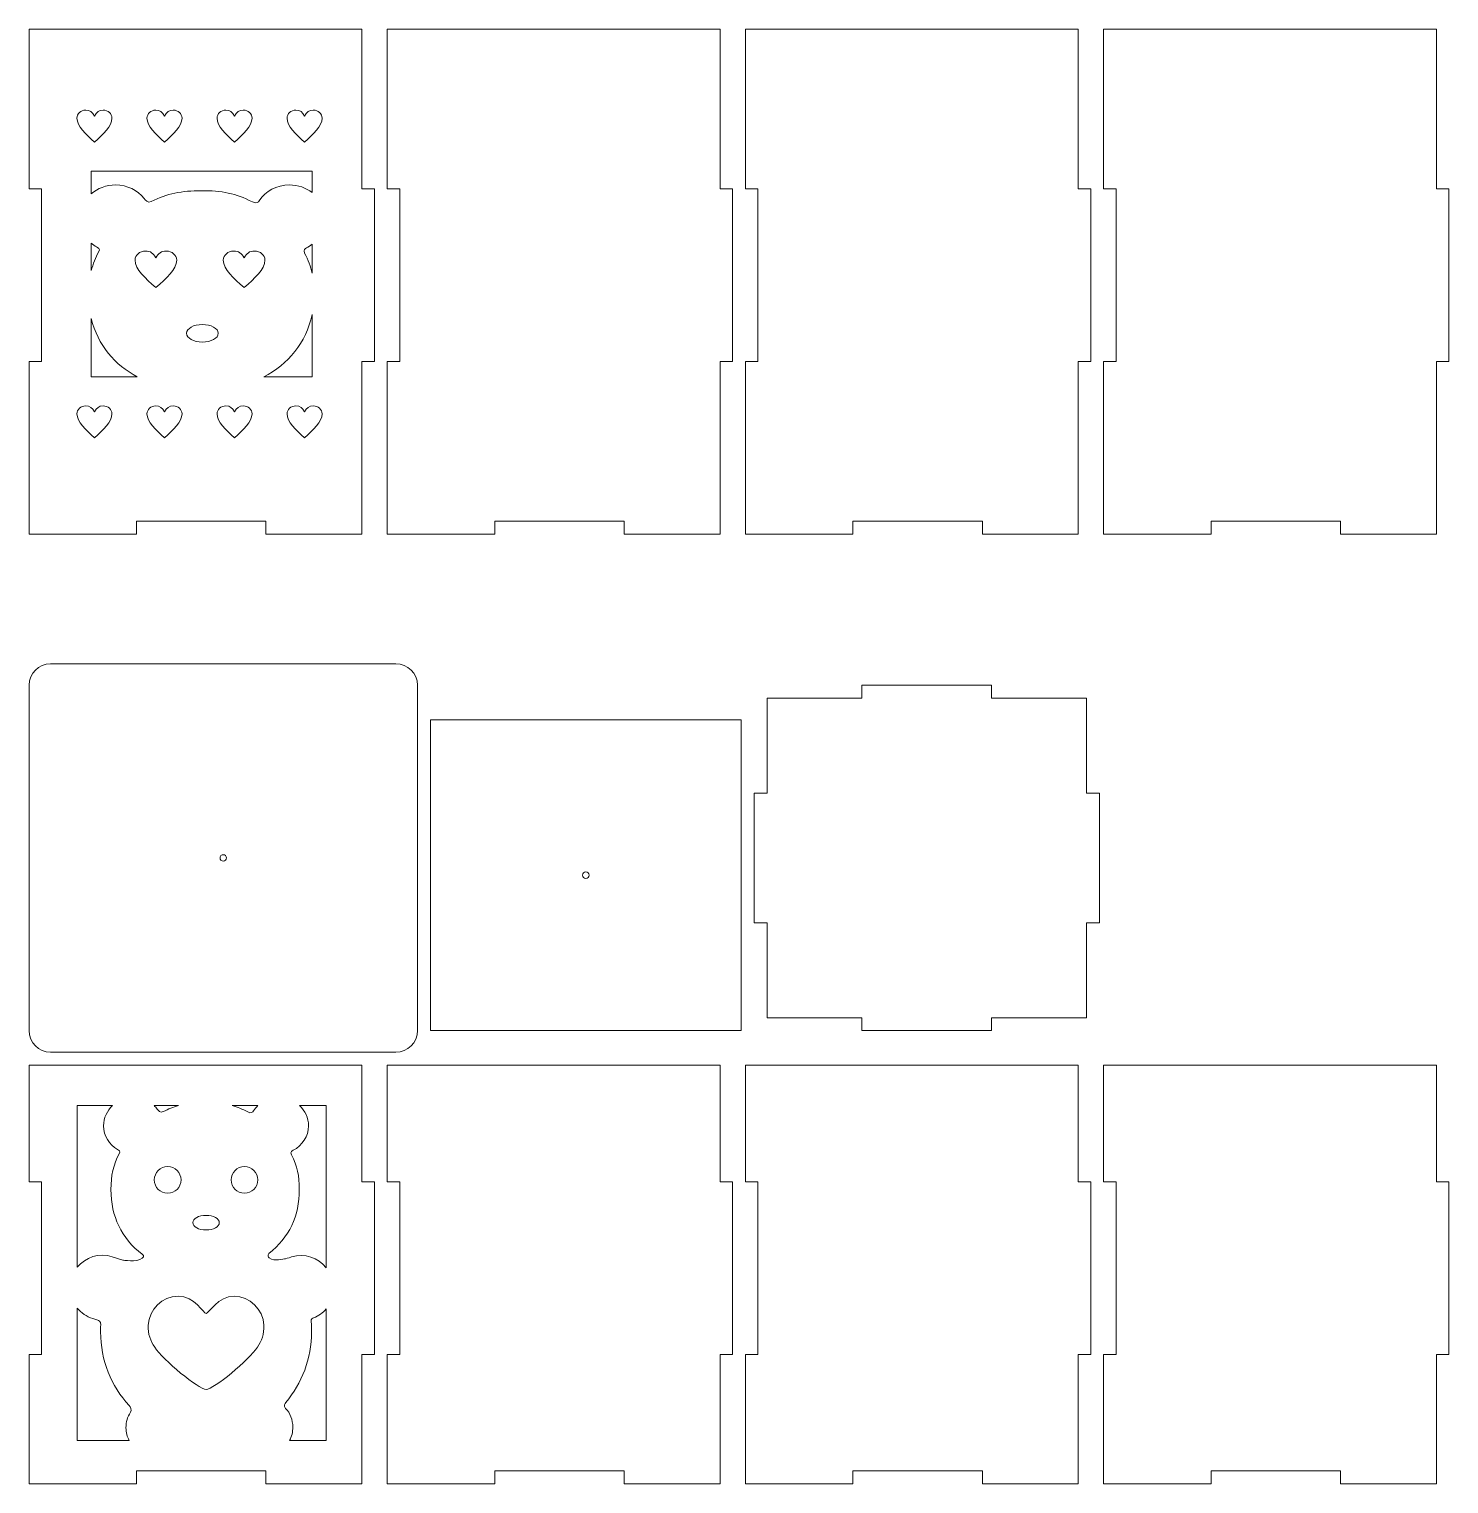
# Model space of a CAD drawing. Header units: millimetres. Extents: x -1476 to 1476, y -775 to 775.
# Drawn here: x 431.4 to 760.4, y 85.1 to 422.1 of the extents above; entities that cross this region are included whole.
import ezdxf

# ---------------------------------------------------------------- set-up
doc = ezdxf.new("R2010")
doc.units = ezdxf.units.MM
doc.header["$MEASUREMENT"] = 0
doc.layers.add('Camada 1', color=7, linetype='Continuous')

msp = doc.modelspace()

# ---------------------------------------------------------------- linework, layer by layer
at = {"layer": 'Camada 1', "color": 250, "lineweight": 20}
for points, knots in [([(431.3941, 305.1068), (431.3941, 305.1068), (456.2815, 305.1068), (456.2815, 305.1068), (456.2815, 305.1068), (456.2815, 305.1068), (456.2815, 308.1068), (456.2815, 308.1068), (456.2815, 308.1068), (456.2815, 308.1068), (486.2814, 308.1068), (486.2814, 308.1068), (486.2814, 308.1068), (486.2814, 308.1068), (486.2814, 305.1068), (486.2814, 305.1068), (486.2814, 305.1068), (486.2814, 305.1068), (508.5065, 305.1068), (508.5065, 305.1068), (508.5065, 305.1068), (508.5065, 305.1068), (508.5065, 345.1068), (508.5065, 345.1068), (508.5065, 345.1068), (508.5065, 345.1068), (511.394, 345.1068), (511.394, 345.1068), (511.394, 345.1068), (511.394, 345.1068), (511.394, 385.1067), (511.394, 385.1067), (511.394, 385.1067), (511.394, 385.1067), (508.5065, 385.1067), (508.5065, 385.1067), (508.5065, 385.1067), (508.5065, 385.1067), (508.5065, 422.1067), (508.5065, 422.1067), (508.5065, 422.1067), (508.5065, 422.1067), (431.3941, 422.1067), (431.3941, 422.1067), (431.3941, 422.1067), (431.3941, 422.1067), (431.3941, 385.1067), (431.3941, 385.1067), (431.3941, 385.1067), (431.3941, 385.1067), (434.2816, 385.1067), (434.2816, 385.1067), (434.2816, 385.1067), (434.2816, 385.1067), (434.2816, 345.1068), (434.2816, 345.1068), (434.2816, 345.1068), (434.2816, 345.1068), (431.3941, 345.1068), (431.3941, 345.1068), (431.3941, 345.1068), (431.3941, 345.1068), (431.3941, 305.1068), (431.3941, 305.1068)], [0, 0, 0, 0, 0.05882353, 0.05882353, 0.05882353, 0.05882353, 0.11764706, 0.11764706, 0.11764706, 0.11764706, 0.17647059, 0.17647059, 0.17647059, 0.17647059, 0.23529412, 0.23529412, 0.23529412, 0.23529412, 0.29411765, 0.29411765, 0.29411765, 0.29411765, 0.35294118, 0.35294118, 0.35294118, 0.35294118, 0.41176471, 0.41176471, 0.41176471, 0.41176471, 0.47058824, 0.47058824, 0.47058824, 0.47058824, 0.52941176, 0.52941176, 0.52941176, 0.52941176, 0.58823529, 0.58823529, 0.58823529, 0.58823529, 0.64705882, 0.64705882, 0.64705882, 0.64705882, 0.70588235, 0.70588235, 0.70588235, 0.70588235, 0.76470588, 0.76470588, 0.76470588, 0.76470588, 0.82352941, 0.82352941, 0.82352941, 0.82352941, 0.88235294, 0.88235294, 0.88235294, 0.88235294, 1, 1, 1, 1]), ([(514.394, 305.1068), (514.394, 305.1068), (539.2814, 305.1068), (539.2814, 305.1068), (539.2814, 305.1068), (539.2814, 305.1068), (539.2814, 308.1068), (539.2814, 308.1068), (539.2814, 308.1068), (539.2814, 308.1068), (569.2813, 308.1068), (569.2813, 308.1068), (569.2813, 308.1068), (569.2813, 308.1068), (569.2813, 305.1068), (569.2813, 305.1068), (569.2813, 305.1068), (569.2813, 305.1068), (591.5064, 305.1068), (591.5064, 305.1068), (591.5064, 305.1068), (591.5064, 305.1068), (591.5064, 345.1068), (591.5064, 345.1068), (591.5064, 345.1068), (591.5064, 345.1068), (594.3939, 345.1068), (594.3939, 345.1068), (594.3939, 345.1068), (594.3939, 345.1068), (594.3939, 385.1067), (594.3939, 385.1067), (594.3939, 385.1067), (594.3939, 385.1067), (591.5064, 385.1067), (591.5064, 385.1067), (591.5064, 385.1067), (591.5064, 385.1067), (591.5064, 422.1067), (591.5064, 422.1067), (591.5064, 422.1067), (591.5064, 422.1067), (514.394, 422.1067), (514.394, 422.1067), (514.394, 422.1067), (514.394, 422.1067), (514.394, 385.1067), (514.394, 385.1067), (514.394, 385.1067), (514.394, 385.1067), (517.2815, 385.1067), (517.2815, 385.1067), (517.2815, 385.1067), (517.2815, 385.1067), (517.2815, 345.1068), (517.2815, 345.1068), (517.2815, 345.1068), (517.2815, 345.1068), (514.394, 345.1068), (514.394, 345.1068), (514.394, 345.1068), (514.394, 345.1068), (514.394, 305.1068), (514.394, 305.1068)], [0, 0, 0, 0, 0.05882353, 0.05882353, 0.05882353, 0.05882353, 0.11764706, 0.11764706, 0.11764706, 0.11764706, 0.17647059, 0.17647059, 0.17647059, 0.17647059, 0.23529412, 0.23529412, 0.23529412, 0.23529412, 0.29411765, 0.29411765, 0.29411765, 0.29411765, 0.35294118, 0.35294118, 0.35294118, 0.35294118, 0.41176471, 0.41176471, 0.41176471, 0.41176471, 0.47058824, 0.47058824, 0.47058824, 0.47058824, 0.52941176, 0.52941176, 0.52941176, 0.52941176, 0.58823529, 0.58823529, 0.58823529, 0.58823529, 0.64705882, 0.64705882, 0.64705882, 0.64705882, 0.70588235, 0.70588235, 0.70588235, 0.70588235, 0.76470588, 0.76470588, 0.76470588, 0.76470588, 0.82352941, 0.82352941, 0.82352941, 0.82352941, 0.88235294, 0.88235294, 0.88235294, 0.88235294, 1, 1, 1, 1]), ([(597.3939, 305.1068), (597.3939, 305.1068), (622.2813, 305.1068), (622.2813, 305.1068), (622.2813, 305.1068), (622.2813, 305.1068), (622.2813, 308.1068), (622.2813, 308.1068), (622.2813, 308.1068), (622.2813, 308.1068), (652.2812, 308.1068), (652.2812, 308.1068), (652.2812, 308.1068), (652.2812, 308.1068), (652.2812, 305.1068), (652.2812, 305.1068), (652.2812, 305.1068), (652.2812, 305.1068), (674.5063, 305.1068), (674.5063, 305.1068), (674.5063, 305.1068), (674.5063, 305.1068), (674.5063, 345.1068), (674.5063, 345.1068), (674.5063, 345.1068), (674.5063, 345.1068), (677.3938, 345.1068), (677.3938, 345.1068), (677.3938, 345.1068), (677.3938, 345.1068), (677.3938, 385.1067), (677.3938, 385.1067), (677.3938, 385.1067), (677.3938, 385.1067), (674.5063, 385.1067), (674.5063, 385.1067), (674.5063, 385.1067), (674.5063, 385.1067), (674.5063, 422.1067), (674.5063, 422.1067), (674.5063, 422.1067), (674.5063, 422.1067), (597.3939, 422.1067), (597.3939, 422.1067), (597.3939, 422.1067), (597.3939, 422.1067), (597.3939, 385.1067), (597.3939, 385.1067), (597.3939, 385.1067), (597.3939, 385.1067), (600.2814, 385.1067), (600.2814, 385.1067), (600.2814, 385.1067), (600.2814, 385.1067), (600.2814, 345.1068), (600.2814, 345.1068), (600.2814, 345.1068), (600.2814, 345.1068), (597.3939, 345.1068), (597.3939, 345.1068), (597.3939, 345.1068), (597.3939, 345.1068), (597.3939, 305.1068), (597.3939, 305.1068)], [0, 0, 0, 0, 0.05882353, 0.05882353, 0.05882353, 0.05882353, 0.11764706, 0.11764706, 0.11764706, 0.11764706, 0.17647059, 0.17647059, 0.17647059, 0.17647059, 0.23529412, 0.23529412, 0.23529412, 0.23529412, 0.29411765, 0.29411765, 0.29411765, 0.29411765, 0.35294118, 0.35294118, 0.35294118, 0.35294118, 0.41176471, 0.41176471, 0.41176471, 0.41176471, 0.47058824, 0.47058824, 0.47058824, 0.47058824, 0.52941176, 0.52941176, 0.52941176, 0.52941176, 0.58823529, 0.58823529, 0.58823529, 0.58823529, 0.64705882, 0.64705882, 0.64705882, 0.64705882, 0.70588235, 0.70588235, 0.70588235, 0.70588235, 0.76470588, 0.76470588, 0.76470588, 0.76470588, 0.82352941, 0.82352941, 0.82352941, 0.82352941, 0.88235294, 0.88235294, 0.88235294, 0.88235294, 1, 1, 1, 1]), ([(680.3938, 305.1068), (680.3938, 305.1068), (705.2812, 305.1068), (705.2812, 305.1068), (705.2812, 305.1068), (705.2812, 305.1068), (705.2812, 308.1068), (705.2812, 308.1068), (705.2812, 308.1068), (705.2812, 308.1068), (735.2811, 308.1068), (735.2811, 308.1068), (735.2811, 308.1068), (735.2811, 308.1068), (735.2811, 305.1068), (735.2811, 305.1068), (735.2811, 305.1068), (735.2811, 305.1068), (757.5062, 305.1068), (757.5062, 305.1068), (757.5062, 305.1068), (757.5062, 305.1068), (757.5062, 345.1068), (757.5062, 345.1068), (757.5062, 345.1068), (757.5062, 345.1068), (760.3937, 345.1068), (760.3937, 345.1068), (760.3937, 345.1068), (760.3937, 345.1068), (760.3937, 385.1067), (760.3937, 385.1067), (760.3937, 385.1067), (760.3937, 385.1067), (757.5062, 385.1067), (757.5062, 385.1067), (757.5062, 385.1067), (757.5062, 385.1067), (757.5062, 422.1067), (757.5062, 422.1067), (757.5062, 422.1067), (757.5062, 422.1067), (680.3938, 422.1067), (680.3938, 422.1067), (680.3938, 422.1067), (680.3938, 422.1067), (680.3938, 385.1067), (680.3938, 385.1067), (680.3938, 385.1067), (680.3938, 385.1067), (683.2813, 385.1067), (683.2813, 385.1067), (683.2813, 385.1067), (683.2813, 385.1067), (683.2813, 345.1068), (683.2813, 345.1068), (683.2813, 345.1068), (683.2813, 345.1068), (680.3938, 345.1068), (680.3938, 345.1068), (680.3938, 345.1068), (680.3938, 345.1068), (680.3938, 305.1068), (680.3938, 305.1068)], [0, 0, 0, 0, 0.05882353, 0.05882353, 0.05882353, 0.05882353, 0.11764706, 0.11764706, 0.11764706, 0.11764706, 0.17647059, 0.17647059, 0.17647059, 0.17647059, 0.23529412, 0.23529412, 0.23529412, 0.23529412, 0.29411765, 0.29411765, 0.29411765, 0.29411765, 0.35294118, 0.35294118, 0.35294118, 0.35294118, 0.41176471, 0.41176471, 0.41176471, 0.41176471, 0.47058824, 0.47058824, 0.47058824, 0.47058824, 0.52941176, 0.52941176, 0.52941176, 0.52941176, 0.58823529, 0.58823529, 0.58823529, 0.58823529, 0.64705882, 0.64705882, 0.64705882, 0.64705882, 0.70588235, 0.70588235, 0.70588235, 0.70588235, 0.76470588, 0.76470588, 0.76470588, 0.76470588, 0.82352941, 0.82352941, 0.82352941, 0.82352941, 0.88235294, 0.88235294, 0.88235294, 0.88235294, 1, 1, 1, 1]), ([(446.5451, 401.9446), (447.0522, 402.8751), (447.5593, 403.3402), (448.5737, 403.3402), (448.5737, 403.3402), (449.6934, 403.3402), (450.6021, 402.5065), (450.6021, 401.4794), (450.6021, 401.4794), (450.6021, 399.6185), (448.5737, 397.7576), (446.5451, 395.8968), (446.5451, 395.8968), (444.5166, 397.7576), (442.4882, 399.6185), (442.4882, 401.4794), (442.4882, 401.4794), (442.4882, 402.5065), (443.3969, 403.3402), (444.5166, 403.3402), (444.5166, 403.3402), (445.5309, 403.3402), (446.038, 402.8751), (446.5451, 401.9446)], [0, 0, 0, 0, 0.14285714, 0.14285714, 0.14285714, 0.14285714, 0.28571429, 0.28571429, 0.28571429, 0.28571429, 0.42857143, 0.42857143, 0.42857143, 0.42857143, 0.57142857, 0.57142857, 0.57142857, 0.57142857, 0.71428571, 0.71428571, 0.71428571, 0.71428571, 1, 1, 1, 1]), ([(462.7729, 401.9446), (463.28, 402.8751), (463.7871, 403.3402), (464.8015, 403.3402), (464.8015, 403.3402), (465.9212, 403.3402), (466.8299, 402.5065), (466.8299, 401.4794), (466.8299, 401.4794), (466.8299, 399.6185), (464.8015, 397.7576), (462.7729, 395.8968), (462.7729, 395.8968), (460.7444, 397.7576), (458.716, 399.6185), (458.716, 401.4794), (458.716, 401.4794), (458.716, 402.5065), (459.6247, 403.3402), (460.7444, 403.3402), (460.7444, 403.3402), (461.7587, 403.3402), (462.2658, 402.8751), (462.7729, 401.9446)], [0, 0, 0, 0, 0.14285714, 0.14285714, 0.14285714, 0.14285714, 0.28571429, 0.28571429, 0.28571429, 0.28571429, 0.42857143, 0.42857143, 0.42857143, 0.42857143, 0.57142857, 0.57142857, 0.57142857, 0.57142857, 0.71428571, 0.71428571, 0.71428571, 0.71428571, 1, 1, 1, 1]), ([(479.0007, 401.9446), (479.5078, 402.8751), (480.0149, 403.3402), (481.0293, 403.3402), (481.0293, 403.3402), (482.149, 403.3402), (483.0577, 402.5065), (483.0577, 401.4794), (483.0577, 401.4794), (483.0577, 399.6185), (481.0293, 397.7576), (479.0007, 395.8968), (479.0007, 395.8968), (476.9722, 397.7576), (474.9438, 399.6185), (474.9438, 401.4794), (474.9438, 401.4794), (474.9438, 402.5065), (475.8525, 403.3402), (476.9722, 403.3402), (476.9722, 403.3402), (477.9865, 403.3402), (478.4936, 402.8751), (479.0007, 401.9446)], [0, 0, 0, 0, 0.14285714, 0.14285714, 0.14285714, 0.14285714, 0.28571429, 0.28571429, 0.28571429, 0.28571429, 0.42857143, 0.42857143, 0.42857143, 0.42857143, 0.57142857, 0.57142857, 0.57142857, 0.57142857, 0.71428571, 0.71428571, 0.71428571, 0.71428571, 1, 1, 1, 1]), ([(495.2285, 401.9446), (495.7356, 402.8751), (496.2427, 403.3402), (497.2571, 403.3402), (497.2571, 403.3402), (498.3768, 403.3402), (499.2855, 402.5065), (499.2855, 401.4794), (499.2855, 401.4794), (499.2855, 399.6185), (497.2571, 397.7576), (495.2285, 395.8968), (495.2285, 395.8968), (493.2, 397.7576), (491.1716, 399.6185), (491.1716, 401.4794), (491.1716, 401.4794), (491.1716, 402.5065), (492.0803, 403.3402), (493.2, 403.3402), (493.2, 403.3402), (494.2143, 403.3402), (494.7214, 402.8751), (495.2285, 401.9446)], [0, 0, 0, 0, 0.14285714, 0.14285714, 0.14285714, 0.14285714, 0.28571429, 0.28571429, 0.28571429, 0.28571429, 0.42857143, 0.42857143, 0.42857143, 0.42857143, 0.57142857, 0.57142857, 0.57142857, 0.57142857, 0.71428571, 0.71428571, 0.71428571, 0.71428571, 1, 1, 1, 1]), ([(496.9705, 384.2278), (495.5423, 385.335), (493.7115, 386), (491.7156, 386), (491.7156, 386), (488.7601, 386), (486.1689, 384.5425), (484.708, 382.3498), (484.708, 382.3498), (484.5302, 382.0826), (484.0779, 381.5702), (483.1339, 382.0737), (483.1339, 382.0737), (479.3223, 384.0795), (476.0066, 384.6709), (471.3054, 384.6709), (471.3054, 384.6709), (466.7754, 384.671), (463.4001, 384.0317), (459.6856, 382.1586), (459.6856, 382.1586), (458.83, 381.7583), (458.3295, 382.5214), (458.0427, 382.8801), (458.0427, 382.8801), (456.5374, 384.7739), (454.1341, 386), (451.4236, 386), (451.4236, 386), (449.2595, 386), (447.2904, 385.2178), (445.8176, 383.9383), (445.8176, 383.9383), (445.8176, 383.9383), (445.8176, 389.1751), (445.8176, 389.1751), (445.8176, 389.1751), (445.8176, 389.1751), (496.9705, 389.1751), (496.9705, 389.1751), (496.9705, 389.1751), (496.9705, 389.1751), (496.9705, 384.2278), (496.9705, 384.2278)], [0, 0, 0, 0, 0.08333333, 0.08333333, 0.08333333, 0.08333333, 0.16666667, 0.16666667, 0.16666667, 0.16666667, 0.25, 0.25, 0.25, 0.25, 0.33333333, 0.33333333, 0.33333333, 0.33333333, 0.41666667, 0.41666667, 0.41666667, 0.41666667, 0.5, 0.5, 0.5, 0.5, 0.58333333, 0.58333333, 0.58333333, 0.58333333, 0.66666667, 0.66666667, 0.66666667, 0.66666667, 0.75, 0.75, 0.75, 0.75, 0.83333333, 0.83333333, 0.83333333, 0.83333333, 1, 1, 1, 1]), ([(445.8176, 372.5364), (446.1925, 372.2108), (446.5997, 371.9173), (447.034, 371.6606), (447.034, 371.6606), (447.3027, 371.5009), (447.9405, 371.102), (447.5628, 370.6241), (447.5628, 370.6241), (446.7667, 369.1364), (446.1984, 367.691), (445.8176, 366.1878), (445.8176, 366.1878), (445.8176, 366.1878), (445.8176, 372.5364), (445.8176, 372.5364)], [0, 0, 0, 0, 0.2, 0.2, 0.2, 0.2, 0.4, 0.4, 0.4, 0.4, 0.6, 0.6, 0.6, 0.6, 1, 1, 1, 1]), ([(460.7688, 369.1117), (461.3722, 370.1708), (461.9758, 370.7003), (463.183, 370.7003), (463.183, 370.7003), (464.5157, 370.7003), (465.5972, 369.7514), (465.5972, 368.5821), (465.5972, 368.5821), (465.5972, 366.4639), (463.183, 364.3458), (460.7688, 362.2276), (460.7688, 362.2276), (458.3545, 364.3458), (455.9405, 366.4639), (455.9405, 368.5821), (455.9405, 368.5821), (455.9405, 369.7514), (457.0219, 370.7003), (458.3545, 370.7003), (458.3545, 370.7003), (459.5617, 370.7003), (460.1654, 370.1708), (460.7688, 369.1117)], [0, 0, 0, 0, 0.14285714, 0.14285714, 0.14285714, 0.14285714, 0.28571429, 0.28571429, 0.28571429, 0.28571429, 0.42857143, 0.42857143, 0.42857143, 0.42857143, 0.57142857, 0.57142857, 0.57142857, 0.57142857, 0.71428571, 0.71428571, 0.71428571, 0.71428571, 1, 1, 1, 1]), ([(481.2239, 369.1117), (481.8274, 370.1708), (482.4309, 370.7003), (483.6382, 370.7003), (483.6382, 370.7003), (484.9709, 370.7003), (486.0523, 369.7514), (486.0523, 368.5821), (486.0523, 368.5821), (486.0523, 366.4639), (483.6382, 364.3458), (481.2239, 362.2276), (481.2239, 362.2276), (478.8097, 364.3458), (476.3957, 366.4639), (476.3957, 368.5821), (476.3957, 368.5821), (476.3957, 369.7514), (477.4771, 370.7003), (478.8097, 370.7003), (478.8097, 370.7003), (480.0169, 370.7003), (480.6205, 370.1708), (481.2239, 369.1117)], [0, 0, 0, 0, 0.14285714, 0.14285714, 0.14285714, 0.14285714, 0.28571429, 0.28571429, 0.28571429, 0.28571429, 0.42857143, 0.42857143, 0.42857143, 0.42857143, 0.57142857, 0.57142857, 0.57142857, 0.57142857, 0.71428571, 0.71428571, 0.71428571, 0.71428571, 1, 1, 1, 1]), ([(496.9705, 365.5497), (496.634, 367.1224), (496.0852, 368.6168), (495.2434, 370.2238), (495.2434, 370.2238), (494.8566, 371.0527), (495.4093, 371.2875), (495.6838, 371.4293), (495.6838, 371.4293), (496.1407, 371.6648), (496.5712, 371.9399), (496.9705, 372.2493), (496.9705, 372.2493), (496.9705, 372.2493), (496.9705, 365.5497), (496.9705, 365.5497)], [0, 0, 0, 0, 0.2, 0.2, 0.2, 0.2, 0.4, 0.4, 0.4, 0.4, 0.6, 0.6, 0.6, 0.6, 1, 1, 1, 1]), ([(445.8176, 355.0532), (447.3019, 348.8468), (451.2902, 344.3555), (456.4344, 341.55), (456.4344, 341.55), (456.4344, 341.55), (445.8176, 341.55), (445.8176, 341.55), (445.8176, 341.55), (445.8176, 341.55), (445.8176, 355.0532), (445.8176, 355.0532)], [0, 0, 0, 0, 0.25, 0.25, 0.25, 0.25, 0.5, 0.5, 0.5, 0.5, 1, 1, 1, 1]), ([(485.7862, 341.55), (491.347, 344.5173), (495.6244, 349.3482), (496.9705, 356.0041), (496.9705, 356.0041), (496.9705, 356.0041), (496.9705, 341.55), (496.9705, 341.55), (496.9705, 341.55), (496.9705, 341.55), (485.7862, 341.55), (485.7862, 341.55)], [0, 0, 0, 0, 0.25, 0.25, 0.25, 0.25, 0.5, 0.5, 0.5, 0.5, 1, 1, 1, 1]), ([(467.8999, 351.6474), (467.8999, 352.7693), (469.5428, 353.6773), (471.5695, 353.6773), (471.5695, 353.6773), (473.5964, 353.6773), (475.2393, 352.7693), (475.2393, 351.6474), (475.2393, 351.6474), (475.2393, 350.526), (473.5964, 349.618), (471.5695, 349.618), (471.5695, 349.618), (469.5428, 349.618), (467.8999, 350.526), (467.8999, 351.6474)], [0, 0, 0, 0, 0.2, 0.2, 0.2, 0.2, 0.4, 0.4, 0.4, 0.4, 0.6, 0.6, 0.6, 0.6, 1, 1, 1, 1]), ([(446.5451, 333.439), (447.0522, 334.3667), (447.5593, 334.8305), (448.5737, 334.8305), (448.5737, 334.8305), (449.6934, 334.8305), (450.6021, 333.9993), (450.6021, 332.9751), (450.6021, 332.9751), (450.6021, 331.1197), (448.5737, 329.2643), (446.5451, 327.4089), (446.5451, 327.4089), (444.5166, 329.2643), (442.4882, 331.1197), (442.4882, 332.9751), (442.4882, 332.9751), (442.4882, 333.9993), (443.3969, 334.8305), (444.5166, 334.8305), (444.5166, 334.8305), (445.5309, 334.8305), (446.038, 334.3667), (446.5451, 333.439)], [0, 0, 0, 0, 0.14285714, 0.14285714, 0.14285714, 0.14285714, 0.28571429, 0.28571429, 0.28571429, 0.28571429, 0.42857143, 0.42857143, 0.42857143, 0.42857143, 0.57142857, 0.57142857, 0.57142857, 0.57142857, 0.71428571, 0.71428571, 0.71428571, 0.71428571, 1, 1, 1, 1]), ([(462.7729, 333.439), (463.28, 334.3667), (463.7871, 334.8305), (464.8015, 334.8305), (464.8015, 334.8305), (465.9212, 334.8305), (466.8299, 333.9993), (466.8299, 332.9751), (466.8299, 332.9751), (466.8299, 331.1197), (464.8015, 329.2643), (462.7729, 327.4089), (462.7729, 327.4089), (460.7444, 329.2643), (458.716, 331.1197), (458.716, 332.9751), (458.716, 332.9751), (458.716, 333.9993), (459.6247, 334.8305), (460.7444, 334.8305), (460.7444, 334.8305), (461.7587, 334.8305), (462.2658, 334.3667), (462.7729, 333.439)], [0, 0, 0, 0, 0.14285714, 0.14285714, 0.14285714, 0.14285714, 0.28571429, 0.28571429, 0.28571429, 0.28571429, 0.42857143, 0.42857143, 0.42857143, 0.42857143, 0.57142857, 0.57142857, 0.57142857, 0.57142857, 0.71428571, 0.71428571, 0.71428571, 0.71428571, 1, 1, 1, 1]), ([(479.0007, 333.439), (479.5078, 334.3667), (480.0149, 334.8305), (481.0293, 334.8305), (481.0293, 334.8305), (482.149, 334.8305), (483.0577, 333.9993), (483.0577, 332.9751), (483.0577, 332.9751), (483.0577, 331.1197), (481.0293, 329.2643), (479.0007, 327.4089), (479.0007, 327.4089), (476.9722, 329.2643), (474.9438, 331.1197), (474.9438, 332.9751), (474.9438, 332.9751), (474.9438, 333.9993), (475.8525, 334.8305), (476.9722, 334.8305), (476.9722, 334.8305), (477.9865, 334.8305), (478.4936, 334.3667), (479.0007, 333.439)], [0, 0, 0, 0, 0.14285714, 0.14285714, 0.14285714, 0.14285714, 0.28571429, 0.28571429, 0.28571429, 0.28571429, 0.42857143, 0.42857143, 0.42857143, 0.42857143, 0.57142857, 0.57142857, 0.57142857, 0.57142857, 0.71428571, 0.71428571, 0.71428571, 0.71428571, 1, 1, 1, 1]), ([(495.2285, 333.439), (495.7356, 334.3667), (496.2427, 334.8305), (497.2571, 334.8305), (497.2571, 334.8305), (498.3768, 334.8305), (499.2855, 333.9993), (499.2855, 332.9751), (499.2855, 332.9751), (499.2855, 331.1197), (497.2571, 329.2643), (495.2285, 327.4089), (495.2285, 327.4089), (493.2, 329.2643), (491.1716, 331.1197), (491.1716, 332.9751), (491.1716, 332.9751), (491.1716, 333.9993), (492.0803, 334.8305), (493.2, 334.8305), (493.2, 334.8305), (494.2143, 334.8305), (494.7214, 334.3667), (495.2285, 333.439)], [0, 0, 0, 0, 0.14285714, 0.14285714, 0.14285714, 0.14285714, 0.28571429, 0.28571429, 0.28571429, 0.28571429, 0.42857143, 0.42857143, 0.42857143, 0.42857143, 0.57142857, 0.57142857, 0.57142857, 0.57142857, 0.71428571, 0.71428571, 0.71428571, 0.71428571, 1, 1, 1, 1]), ([(436.394, 275.1068), (436.394, 275.1068), (516.3942, 275.1068), (516.3942, 275.1068), (516.3942, 275.1068), (519.1441, 275.1068), (521.3941, 272.8568), (521.3941, 270.1069), (521.3941, 270.1069), (521.3941, 270.1069), (521.3941, 190.1067), (521.3941, 190.1067), (521.3941, 190.1067), (521.3941, 187.3568), (519.1441, 185.1068), (516.3942, 185.1068), (516.3942, 185.1068), (516.3942, 185.1068), (436.394, 185.1068), (436.394, 185.1068), (436.394, 185.1068), (433.6441, 185.1068), (431.3941, 187.3568), (431.3941, 190.1067), (431.3941, 190.1067), (431.3941, 190.1067), (431.3941, 270.1069), (431.3941, 270.1069), (431.3941, 270.1069), (431.3941, 272.8568), (433.6441, 275.1068), (436.394, 275.1068)], [0, 0, 0, 0, 0.11111111, 0.11111111, 0.11111111, 0.11111111, 0.22222222, 0.22222222, 0.22222222, 0.22222222, 0.33333333, 0.33333333, 0.33333333, 0.33333333, 0.44444444, 0.44444444, 0.44444444, 0.44444444, 0.55555556, 0.55555556, 0.55555556, 0.55555556, 0.66666667, 0.66666667, 0.66666667, 0.66666667, 0.77777778, 0.77777778, 0.77777778, 0.77777778, 1, 1, 1, 1]), ([(602.3941, 267.1067), (602.3941, 267.1067), (624.394, 267.1067), (624.394, 267.1067), (624.394, 267.1067), (624.394, 267.1067), (624.394, 270.1067), (624.394, 270.1067), (624.394, 270.1067), (624.394, 270.1067), (654.394, 270.1067), (654.394, 270.1067), (654.394, 270.1067), (654.394, 270.1067), (654.394, 267.1067), (654.394, 267.1067), (654.394, 267.1067), (654.394, 267.1067), (676.3941, 267.1067), (676.3941, 267.1067), (676.3941, 267.1067), (676.3941, 267.1067), (676.3941, 245.1068), (676.3941, 245.1068), (676.3941, 245.1068), (676.3941, 245.1068), (679.3941, 245.1068), (679.3941, 245.1068), (679.3941, 245.1068), (679.3941, 245.1068), (679.3941, 215.1068), (679.3941, 215.1068), (679.3941, 215.1068), (679.3941, 215.1068), (676.3941, 215.1068), (676.3941, 215.1068), (676.3941, 215.1068), (676.3941, 215.1068), (676.3941, 193.1067), (676.3941, 193.1067), (676.3941, 193.1067), (676.3941, 193.1067), (654.3942, 193.1067), (654.3942, 193.1067), (654.3942, 193.1067), (654.3942, 193.1067), (654.3942, 190.1067), (654.3942, 190.1067), (654.3942, 190.1067), (654.3942, 190.1067), (624.3942, 190.1067), (624.3942, 190.1067), (624.3942, 190.1067), (624.3942, 190.1067), (624.3942, 193.1067), (624.3942, 193.1067), (624.3942, 193.1067), (624.3942, 193.1067), (602.3941, 193.1067), (602.3941, 193.1067), (602.3941, 193.1067), (602.3941, 193.1067), (602.3941, 215.1066), (602.3941, 215.1066), (602.3941, 215.1066), (602.3941, 215.1066), (599.3941, 215.1066), (599.3941, 215.1066), (599.3941, 215.1066), (599.3941, 215.1066), (599.3941, 245.1066), (599.3941, 245.1066), (599.3941, 245.1066), (599.3941, 245.1066), (602.3941, 245.1066), (602.3941, 245.1066), (602.3941, 245.1066), (602.3941, 245.1066), (602.3941, 267.1067), (602.3941, 267.1067)], [0, 0, 0, 0, 0.04761905, 0.04761905, 0.04761905, 0.04761905, 0.0952381, 0.0952381, 0.0952381, 0.0952381, 0.14285714, 0.14285714, 0.14285714, 0.14285714, 0.19047619, 0.19047619, 0.19047619, 0.19047619, 0.23809524, 0.23809524, 0.23809524, 0.23809524, 0.28571429, 0.28571429, 0.28571429, 0.28571429, 0.33333333, 0.33333333, 0.33333333, 0.33333333, 0.38095238, 0.38095238, 0.38095238, 0.38095238, 0.42857143, 0.42857143, 0.42857143, 0.42857143, 0.47619048, 0.47619048, 0.47619048, 0.47619048, 0.52380952, 0.52380952, 0.52380952, 0.52380952, 0.57142857, 0.57142857, 0.57142857, 0.57142857, 0.61904762, 0.61904762, 0.61904762, 0.61904762, 0.66666667, 0.66666667, 0.66666667, 0.66666667, 0.71428571, 0.71428571, 0.71428571, 0.71428571, 0.76190476, 0.76190476, 0.76190476, 0.76190476, 0.80952381, 0.80952381, 0.80952381, 0.80952381, 0.85714286, 0.85714286, 0.85714286, 0.85714286, 0.9047619, 0.9047619, 0.9047619, 0.9047619, 1, 1, 1, 1]), ([(524.3941, 262.1067), (524.3941, 262.1067), (596.3941, 262.1067), (596.3941, 262.1067), (596.3941, 262.1067), (596.3941, 262.1067), (596.3941, 190.1067), (596.3941, 190.1067), (596.3941, 190.1067), (596.3941, 190.1067), (524.3941, 190.1067), (524.3941, 190.1067), (524.3941, 190.1067), (524.3941, 190.1067), (524.3941, 262.1067), (524.3941, 262.1067)], [0, 0, 0, 0, 0.2, 0.2, 0.2, 0.2, 0.4, 0.4, 0.4, 0.4, 0.6, 0.6, 0.6, 0.6, 1, 1, 1, 1]), ([(476.3941, 230.8568), (476.8083, 230.8568), (477.1441, 230.521), (477.1441, 230.1068), (477.1441, 230.1068), (477.1441, 229.6926), (476.8083, 229.3568), (476.3941, 229.3568), (476.3941, 229.3568), (475.9799, 229.3568), (475.6441, 229.6926), (475.6441, 230.1068), (475.6441, 230.1068), (475.6441, 230.521), (475.9799, 230.8568), (476.3941, 230.8568)], [0, 0, 0, 0, 0.2, 0.2, 0.2, 0.2, 0.4, 0.4, 0.4, 0.4, 0.6, 0.6, 0.6, 0.6, 1, 1, 1, 1]), ([(560.3941, 226.8567), (560.8083, 226.8567), (561.1441, 226.5209), (561.1441, 226.1067), (561.1441, 226.1067), (561.1441, 225.6925), (560.8083, 225.3567), (560.3941, 225.3567), (560.3941, 225.3567), (559.9799, 225.3567), (559.6441, 225.6925), (559.6441, 226.1067), (559.6441, 226.1067), (559.6441, 226.5209), (559.9799, 226.8567), (560.3941, 226.8567)], [0, 0, 0, 0, 0.2, 0.2, 0.2, 0.2, 0.4, 0.4, 0.4, 0.4, 0.6, 0.6, 0.6, 0.6, 1, 1, 1, 1]), ([(456.2815, 88.1069), (456.2815, 88.1069), (486.2814, 88.1069), (486.2814, 88.1069), (486.2814, 88.1069), (486.2814, 88.1069), (486.2814, 85.1069), (486.2814, 85.1069), (486.2814, 85.1069), (486.2814, 85.1069), (508.5065, 85.1069), (508.5065, 85.1069), (508.5065, 85.1069), (508.5065, 85.1069), (508.5065, 115.1069), (508.5065, 115.1069), (508.5065, 115.1069), (508.5065, 115.1069), (511.394, 115.1069), (511.394, 115.1069), (511.394, 115.1069), (511.394, 115.1069), (511.394, 155.1068), (511.394, 155.1068), (511.394, 155.1068), (511.394, 155.1068), (508.5065, 155.1068), (508.5065, 155.1068), (508.5065, 155.1068), (508.5065, 155.1068), (508.5065, 182.1068), (508.5065, 182.1068), (508.5065, 182.1068), (508.5065, 182.1068), (431.3941, 182.1068), (431.3941, 182.1068), (431.3941, 182.1068), (431.3941, 182.1068), (431.3941, 155.1068), (431.3941, 155.1068), (431.3941, 155.1068), (431.3941, 155.1068), (434.2816, 155.1068), (434.2816, 155.1068), (434.2816, 155.1068), (434.2816, 155.1068), (434.2816, 115.1069), (434.2816, 115.1069), (434.2816, 115.1069), (434.2816, 115.1069), (431.3941, 115.1069), (431.3941, 115.1069), (431.3941, 115.1069), (431.3941, 115.1069), (431.3941, 85.1069), (431.3941, 85.1069), (431.3941, 85.1069), (431.3941, 85.1069), (456.2815, 85.1069), (456.2815, 85.1069), (456.2815, 85.1069), (456.2815, 85.1069), (456.2815, 88.1069), (456.2815, 88.1069)], [0, 0, 0, 0, 0.05882353, 0.05882353, 0.05882353, 0.05882353, 0.11764706, 0.11764706, 0.11764706, 0.11764706, 0.17647059, 0.17647059, 0.17647059, 0.17647059, 0.23529412, 0.23529412, 0.23529412, 0.23529412, 0.29411765, 0.29411765, 0.29411765, 0.29411765, 0.35294118, 0.35294118, 0.35294118, 0.35294118, 0.41176471, 0.41176471, 0.41176471, 0.41176471, 0.47058824, 0.47058824, 0.47058824, 0.47058824, 0.52941176, 0.52941176, 0.52941176, 0.52941176, 0.58823529, 0.58823529, 0.58823529, 0.58823529, 0.64705882, 0.64705882, 0.64705882, 0.64705882, 0.70588235, 0.70588235, 0.70588235, 0.70588235, 0.76470588, 0.76470588, 0.76470588, 0.76470588, 0.82352941, 0.82352941, 0.82352941, 0.82352941, 0.88235294, 0.88235294, 0.88235294, 0.88235294, 1, 1, 1, 1]), ([(539.2814, 88.1069), (539.2814, 88.1069), (569.2813, 88.1069), (569.2813, 88.1069), (569.2813, 88.1069), (569.2813, 88.1069), (569.2813, 85.1069), (569.2813, 85.1069), (569.2813, 85.1069), (569.2813, 85.1069), (591.5064, 85.1069), (591.5064, 85.1069), (591.5064, 85.1069), (591.5064, 85.1069), (591.5064, 115.1069), (591.5064, 115.1069), (591.5064, 115.1069), (591.5064, 115.1069), (594.3939, 115.1069), (594.3939, 115.1069), (594.3939, 115.1069), (594.3939, 115.1069), (594.3939, 155.1068), (594.3939, 155.1068), (594.3939, 155.1068), (594.3939, 155.1068), (591.5064, 155.1068), (591.5064, 155.1068), (591.5064, 155.1068), (591.5064, 155.1068), (591.5064, 182.1068), (591.5064, 182.1068), (591.5064, 182.1068), (591.5064, 182.1068), (514.394, 182.1068), (514.394, 182.1068), (514.394, 182.1068), (514.394, 182.1068), (514.394, 155.1068), (514.394, 155.1068), (514.394, 155.1068), (514.394, 155.1068), (517.2815, 155.1068), (517.2815, 155.1068), (517.2815, 155.1068), (517.2815, 155.1068), (517.2815, 115.1069), (517.2815, 115.1069), (517.2815, 115.1069), (517.2815, 115.1069), (514.394, 115.1069), (514.394, 115.1069), (514.394, 115.1069), (514.394, 115.1069), (514.394, 85.1069), (514.394, 85.1069), (514.394, 85.1069), (514.394, 85.1069), (539.2814, 85.1069), (539.2814, 85.1069), (539.2814, 85.1069), (539.2814, 85.1069), (539.2814, 88.1069), (539.2814, 88.1069)], [0, 0, 0, 0, 0.05882353, 0.05882353, 0.05882353, 0.05882353, 0.11764706, 0.11764706, 0.11764706, 0.11764706, 0.17647059, 0.17647059, 0.17647059, 0.17647059, 0.23529412, 0.23529412, 0.23529412, 0.23529412, 0.29411765, 0.29411765, 0.29411765, 0.29411765, 0.35294118, 0.35294118, 0.35294118, 0.35294118, 0.41176471, 0.41176471, 0.41176471, 0.41176471, 0.47058824, 0.47058824, 0.47058824, 0.47058824, 0.52941176, 0.52941176, 0.52941176, 0.52941176, 0.58823529, 0.58823529, 0.58823529, 0.58823529, 0.64705882, 0.64705882, 0.64705882, 0.64705882, 0.70588235, 0.70588235, 0.70588235, 0.70588235, 0.76470588, 0.76470588, 0.76470588, 0.76470588, 0.82352941, 0.82352941, 0.82352941, 0.82352941, 0.88235294, 0.88235294, 0.88235294, 0.88235294, 1, 1, 1, 1]), ([(622.2813, 88.1069), (622.2813, 88.1069), (652.2812, 88.1069), (652.2812, 88.1069), (652.2812, 88.1069), (652.2812, 88.1069), (652.2812, 85.1069), (652.2812, 85.1069), (652.2812, 85.1069), (652.2812, 85.1069), (674.5063, 85.1069), (674.5063, 85.1069), (674.5063, 85.1069), (674.5063, 85.1069), (674.5063, 115.1069), (674.5063, 115.1069), (674.5063, 115.1069), (674.5063, 115.1069), (677.3938, 115.1069), (677.3938, 115.1069), (677.3938, 115.1069), (677.3938, 115.1069), (677.3938, 155.1068), (677.3938, 155.1068), (677.3938, 155.1068), (677.3938, 155.1068), (674.5063, 155.1068), (674.5063, 155.1068), (674.5063, 155.1068), (674.5063, 155.1068), (674.5063, 182.1068), (674.5063, 182.1068), (674.5063, 182.1068), (674.5063, 182.1068), (597.3939, 182.1068), (597.3939, 182.1068), (597.3939, 182.1068), (597.3939, 182.1068), (597.3939, 155.1068), (597.3939, 155.1068), (597.3939, 155.1068), (597.3939, 155.1068), (600.2814, 155.1068), (600.2814, 155.1068), (600.2814, 155.1068), (600.2814, 155.1068), (600.2814, 115.1069), (600.2814, 115.1069), (600.2814, 115.1069), (600.2814, 115.1069), (597.3939, 115.1069), (597.3939, 115.1069), (597.3939, 115.1069), (597.3939, 115.1069), (597.3939, 85.1069), (597.3939, 85.1069), (597.3939, 85.1069), (597.3939, 85.1069), (622.2813, 85.1069), (622.2813, 85.1069), (622.2813, 85.1069), (622.2813, 85.1069), (622.2813, 88.1069), (622.2813, 88.1069)], [0, 0, 0, 0, 0.05882353, 0.05882353, 0.05882353, 0.05882353, 0.11764706, 0.11764706, 0.11764706, 0.11764706, 0.17647059, 0.17647059, 0.17647059, 0.17647059, 0.23529412, 0.23529412, 0.23529412, 0.23529412, 0.29411765, 0.29411765, 0.29411765, 0.29411765, 0.35294118, 0.35294118, 0.35294118, 0.35294118, 0.41176471, 0.41176471, 0.41176471, 0.41176471, 0.47058824, 0.47058824, 0.47058824, 0.47058824, 0.52941176, 0.52941176, 0.52941176, 0.52941176, 0.58823529, 0.58823529, 0.58823529, 0.58823529, 0.64705882, 0.64705882, 0.64705882, 0.64705882, 0.70588235, 0.70588235, 0.70588235, 0.70588235, 0.76470588, 0.76470588, 0.76470588, 0.76470588, 0.82352941, 0.82352941, 0.82352941, 0.82352941, 0.88235294, 0.88235294, 0.88235294, 0.88235294, 1, 1, 1, 1]), ([(705.2812, 88.1069), (705.2812, 88.1069), (735.2811, 88.1069), (735.2811, 88.1069), (735.2811, 88.1069), (735.2811, 88.1069), (735.2811, 85.1069), (735.2811, 85.1069), (735.2811, 85.1069), (735.2811, 85.1069), (757.5062, 85.1069), (757.5062, 85.1069), (757.5062, 85.1069), (757.5062, 85.1069), (757.5062, 115.1069), (757.5062, 115.1069), (757.5062, 115.1069), (757.5062, 115.1069), (760.3937, 115.1069), (760.3937, 115.1069), (760.3937, 115.1069), (760.3937, 115.1069), (760.3937, 155.1068), (760.3937, 155.1068), (760.3937, 155.1068), (760.3937, 155.1068), (757.5062, 155.1068), (757.5062, 155.1068), (757.5062, 155.1068), (757.5062, 155.1068), (757.5062, 182.1068), (757.5062, 182.1068), (757.5062, 182.1068), (757.5062, 182.1068), (680.3938, 182.1068), (680.3938, 182.1068), (680.3938, 182.1068), (680.3938, 182.1068), (680.3938, 155.1068), (680.3938, 155.1068), (680.3938, 155.1068), (680.3938, 155.1068), (683.2813, 155.1068), (683.2813, 155.1068), (683.2813, 155.1068), (683.2813, 155.1068), (683.2813, 115.1069), (683.2813, 115.1069), (683.2813, 115.1069), (683.2813, 115.1069), (680.3938, 115.1069), (680.3938, 115.1069), (680.3938, 115.1069), (680.3938, 115.1069), (680.3938, 85.1069), (680.3938, 85.1069), (680.3938, 85.1069), (680.3938, 85.1069), (705.2812, 85.1069), (705.2812, 85.1069), (705.2812, 85.1069), (705.2812, 85.1069), (705.2812, 88.1069), (705.2812, 88.1069)], [0, 0, 0, 0, 0.05882353, 0.05882353, 0.05882353, 0.05882353, 0.11764706, 0.11764706, 0.11764706, 0.11764706, 0.17647059, 0.17647059, 0.17647059, 0.17647059, 0.23529412, 0.23529412, 0.23529412, 0.23529412, 0.29411765, 0.29411765, 0.29411765, 0.29411765, 0.35294118, 0.35294118, 0.35294118, 0.35294118, 0.41176471, 0.41176471, 0.41176471, 0.41176471, 0.47058824, 0.47058824, 0.47058824, 0.47058824, 0.52941176, 0.52941176, 0.52941176, 0.52941176, 0.58823529, 0.58823529, 0.58823529, 0.58823529, 0.64705882, 0.64705882, 0.64705882, 0.64705882, 0.70588235, 0.70588235, 0.70588235, 0.70588235, 0.76470588, 0.76470588, 0.76470588, 0.76470588, 0.82352941, 0.82352941, 0.82352941, 0.82352941, 0.88235294, 0.88235294, 0.88235294, 0.88235294, 1, 1, 1, 1]), ([(450.7588, 172.7251), (449.4644, 171.5459), (448.6598, 169.8947), (448.6598, 168.0665), (448.6598, 168.0665), (448.6598, 165.7499), (449.9517, 163.7192), (451.8951, 162.5708), (451.8951, 162.5708), (452.1198, 162.4373), (452.6527, 162.104), (452.3371, 161.7045), (452.3371, 161.7045), (450.9004, 159.0198), (450.3512, 156.4996), (450.3512, 153.303), (450.3512, 153.303), (450.3512, 147.0771), (452.8064, 141.9968), (457.6155, 138.3024), (457.6155, 138.3024), (458.1472, 137.8717), (457.8229, 137.5224), (457.628, 137.37), (457.628, 137.37), (456.285, 136.3289), (453.0934, 136.9693), (453.0934, 136.9693), (453.0934, 136.9693), (453.0934, 136.9693), (450.6806, 137.7333), (450.6806, 137.7333), (450.6806, 137.7333), (447.6442, 138.6928), (444.4528, 137.6245), (442.5666, 135.2889), (442.5666, 135.2889), (442.5666, 135.2889), (442.5666, 172.7251), (442.5666, 172.7251), (442.5666, 172.7251), (442.5666, 172.7251), (450.7588, 172.7251), (450.7588, 172.7251)], [0, 0, 0, 0, 0.08333333, 0.08333333, 0.08333333, 0.08333333, 0.16666667, 0.16666667, 0.16666667, 0.16666667, 0.25, 0.25, 0.25, 0.25, 0.33333333, 0.33333333, 0.33333333, 0.33333333, 0.41666667, 0.41666667, 0.41666667, 0.41666667, 0.5, 0.5, 0.5, 0.5, 0.58333333, 0.58333333, 0.58333333, 0.58333333, 0.66666667, 0.66666667, 0.66666667, 0.66666667, 0.75, 0.75, 0.75, 0.75, 0.83333333, 0.83333333, 0.83333333, 0.83333333, 1, 1, 1, 1]), ([(466.0102, 172.7251), (464.824, 172.3996), (463.6674, 171.9489), (462.4686, 171.3444), (462.4686, 171.3444), (461.7535, 171.0098), (461.3352, 171.6475), (461.0955, 171.9473), (461.0955, 171.9473), (460.8751, 172.2245), (460.6316, 172.4846), (460.3679, 172.7251), (460.3679, 172.7251), (460.3679, 172.7251), (466.0102, 172.7251), (466.0102, 172.7251)], [0, 0, 0, 0, 0.2, 0.2, 0.2, 0.2, 0.4, 0.4, 0.4, 0.4, 0.6, 0.6, 0.6, 0.6, 1, 1, 1, 1]), ([(484.4321, 172.7251), (484.0318, 172.3604), (483.6781, 171.9505), (483.3807, 171.5041), (483.3807, 171.5041), (483.232, 171.2809), (482.8541, 170.8526), (482.0651, 171.2735), (482.0651, 171.2735), (480.8362, 171.9201), (479.669, 172.3908), (478.4732, 172.7251), (478.4732, 172.7251), (478.4732, 172.7251), (484.4321, 172.7251), (484.4321, 172.7251)], [0, 0, 0, 0, 0.2, 0.2, 0.2, 0.2, 0.4, 0.4, 0.4, 0.4, 0.6, 0.6, 0.6, 0.6, 1, 1, 1, 1]), ([(500.2216, 135.1694), (498.3702, 137.4937), (495.2297, 138.5894), (492.2052, 137.6921), (492.2052, 137.6921), (492.2052, 137.6921), (491.1706, 137.3351), (490.8112, 137.2789), (490.8112, 137.2789), (490.3782, 137.2102), (488.2686, 136.5325), (487.0381, 137.4735), (487.0381, 137.4735), (486.8108, 137.6483), (486.5437, 138.0765), (486.9767, 138.4996), (486.9767, 138.4996), (491.6637, 142.193), (494.0077, 147.1695), (494.0077, 153.303), (494.0077, 153.303), (494.0078, 156.4413), (493.5722, 158.7226), (492.1854, 161.37), (492.1854, 161.37), (491.8621, 162.0628), (492.3241, 162.259), (492.5535, 162.3775), (492.5535, 162.3775), (494.6919, 163.4796), (496.1423, 165.6141), (496.1423, 168.0665), (496.1423, 168.0665), (496.1423, 169.8947), (495.3373, 171.5459), (494.0427, 172.7251), (494.0427, 172.7251), (494.0427, 172.7251), (500.2216, 172.7251), (500.2216, 172.7251), (500.2216, 172.7251), (500.2216, 172.7251), (500.2216, 135.1694), (500.2216, 135.1694)], [0, 0, 0, 0, 0.08333333, 0.08333333, 0.08333333, 0.08333333, 0.16666667, 0.16666667, 0.16666667, 0.16666667, 0.25, 0.25, 0.25, 0.25, 0.33333333, 0.33333333, 0.33333333, 0.33333333, 0.41666667, 0.41666667, 0.41666667, 0.41666667, 0.5, 0.5, 0.5, 0.5, 0.58333333, 0.58333333, 0.58333333, 0.58333333, 0.66666667, 0.66666667, 0.66666667, 0.66666667, 0.75, 0.75, 0.75, 0.75, 0.83333333, 0.83333333, 0.83333333, 0.83333333, 1, 1, 1, 1]), ([(463.5058, 158.6166), (465.2134, 158.6166), (466.5976, 157.2336), (466.5976, 155.526), (466.5976, 155.526), (466.5976, 153.8197), (465.2134, 152.4355), (463.5058, 152.4355), (463.5058, 152.4355), (461.7995, 152.4355), (460.4153, 153.8197), (460.4153, 155.526), (460.4153, 155.526), (460.4153, 157.2336), (461.7995, 158.6166), (463.5058, 158.6166)], [0, 0, 0, 0, 0.2, 0.2, 0.2, 0.2, 0.4, 0.4, 0.4, 0.4, 0.6, 0.6, 0.6, 0.6, 1, 1, 1, 1]), ([(481.295, 158.6166), (483.0013, 158.6166), (484.3855, 157.2336), (484.3855, 155.526), (484.3855, 155.526), (484.3856, 153.8197), (483.0013, 152.4355), (481.295, 152.4355), (481.295, 152.4355), (479.5874, 152.4355), (478.2032, 153.8197), (478.2032, 155.526), (478.2032, 155.526), (478.2032, 157.2336), (479.5874, 158.6166), (481.295, 158.6166)], [0, 0, 0, 0, 0.2, 0.2, 0.2, 0.2, 0.4, 0.4, 0.4, 0.4, 0.6, 0.6, 0.6, 0.6, 1, 1, 1, 1]), ([(472.4004, 147.3181), (474.0942, 147.3181), (475.4673, 146.5592), (475.4673, 145.6216), (475.4673, 145.6216), (475.4673, 144.6844), (474.0942, 143.9256), (472.4004, 143.9256), (472.4004, 143.9256), (470.7066, 143.9256), (469.3335, 144.6844), (469.3335, 145.6216), (469.3335, 145.6216), (469.3335, 146.5592), (470.7066, 147.3181), (472.4004, 147.3181)], [0, 0, 0, 0, 0.2, 0.2, 0.2, 0.2, 0.4, 0.4, 0.4, 0.4, 0.6, 0.6, 0.6, 0.6, 1, 1, 1, 1]), ([(484.2932, 116.7599), (482.3885, 113.8639), (474.1892, 106.9779), (472.4129, 106.9779), (472.4129, 106.9779), (470.673, 106.9779), (462.3999, 113.8892), (460.5088, 116.7599), (460.5088, 116.7599), (459.5614, 118.1978), (458.8901, 119.783), (459.001, 121.8686), (459.001, 121.8686), (459.1985, 125.5596), (462.2152, 128.6064), (465.911, 128.6064), (465.911, 128.6064), (469.7106, 128.6064), (471.9237, 124.5537), (472.4004, 124.5537), (472.4004, 124.5537), (472.9472, 124.5537), (475.2539, 128.6064), (478.8899, 128.6064), (478.8899, 128.6064), (482.5857, 128.6064), (485.6023, 125.5584), (485.7998, 121.8686), (485.7998, 121.8686), (485.912, 119.783), (485.2416, 118.2038), (484.2932, 116.7599)], [0, 0, 0, 0, 0.11111111, 0.11111111, 0.11111111, 0.11111111, 0.22222222, 0.22222222, 0.22222222, 0.22222222, 0.33333333, 0.33333333, 0.33333333, 0.33333333, 0.44444444, 0.44444444, 0.44444444, 0.44444444, 0.55555556, 0.55555556, 0.55555556, 0.55555556, 0.66666667, 0.66666667, 0.66666667, 0.66666667, 0.77777778, 0.77777778, 0.77777778, 0.77777778, 1, 1, 1, 1]), ([(442.5666, 125.8502), (443.4626, 124.7375), (444.6848, 123.8672), (446.1486, 123.4039), (446.1486, 123.4039), (446.1486, 123.4039), (447.328, 123.0308), (447.328, 123.0308), (447.328, 123.0308), (447.328, 123.0308), (448.0568, 122.7813), (448.0032, 121.9836), (448.0032, 121.9836), (447.9482, 121.1723), (447.961, 121.1647), (447.961, 120.3345), (447.961, 120.3345), (447.961, 113.7303), (450.4723, 107.7266), (454.5712, 103.2621), (454.5712, 103.2621), (454.8448, 102.9649), (455.2713, 102.2086), (454.8994, 101.688), (454.8994, 101.688), (454.1383, 100.6169), (453.8348, 99.4976), (453.8472, 98.082), (453.8472, 98.082), (453.857, 97.0359), (454.1114, 96.0496), (454.5552, 95.176), (454.5552, 95.176), (454.5552, 95.176), (442.5666, 95.176), (442.5666, 95.176), (442.5666, 95.176), (442.5666, 95.176), (442.5666, 125.8502), (442.5666, 125.8502)], [0, 0, 0, 0, 0.09090909, 0.09090909, 0.09090909, 0.09090909, 0.18181818, 0.18181818, 0.18181818, 0.18181818, 0.27272727, 0.27272727, 0.27272727, 0.27272727, 0.36363636, 0.36363636, 0.36363636, 0.36363636, 0.45454545, 0.45454545, 0.45454545, 0.45454545, 0.54545455, 0.54545455, 0.54545455, 0.54545455, 0.63636364, 0.63636364, 0.63636364, 0.63636364, 0.72727273, 0.72727273, 0.72727273, 0.72727273, 0.81818182, 0.81818182, 0.81818182, 0.81818182, 1, 1, 1, 1]), ([(491.7598, 95.176), (492.2445, 96.1015), (492.515, 97.1563), (492.505, 98.2741), (492.505, 98.2741), (492.49, 99.9405), (491.9381, 101.5333), (490.8223, 102.6003), (490.8223, 102.6003), (490.2408, 103.1547), (490.6565, 103.735), (490.8824, 104.0008), (490.8824, 104.0008), (494.5931, 108.3781), (496.8398, 114.0888), (496.8398, 120.3345), (496.8398, 120.3345), (496.8398, 121.3532), (496.85, 121.7226), (496.7337, 122.71), (496.7337, 122.71), (496.574, 123.2855), (497.1907, 123.5426), (497.2942, 123.5813), (497.2942, 123.5813), (498.4867, 124.0269), (499.4726, 124.7371), (500.2216, 125.6234), (500.2216, 125.6234), (500.2216, 125.6234), (500.2216, 95.176), (500.2216, 95.176), (500.2216, 95.176), (500.2216, 95.176), (491.7598, 95.176), (491.7598, 95.176)], [0, 0, 0, 0, 0.1, 0.1, 0.1, 0.1, 0.2, 0.2, 0.2, 0.2, 0.3, 0.3, 0.3, 0.3, 0.4, 0.4, 0.4, 0.4, 0.5, 0.5, 0.5, 0.5, 0.6, 0.6, 0.6, 0.6, 0.7, 0.7, 0.7, 0.7, 0.8, 0.8, 0.8, 0.8, 1, 1, 1, 1])]:
    msp.add_open_spline(points, degree=3, knots=knots, dxfattribs=at)

doc.saveas('drawing.dxf')
